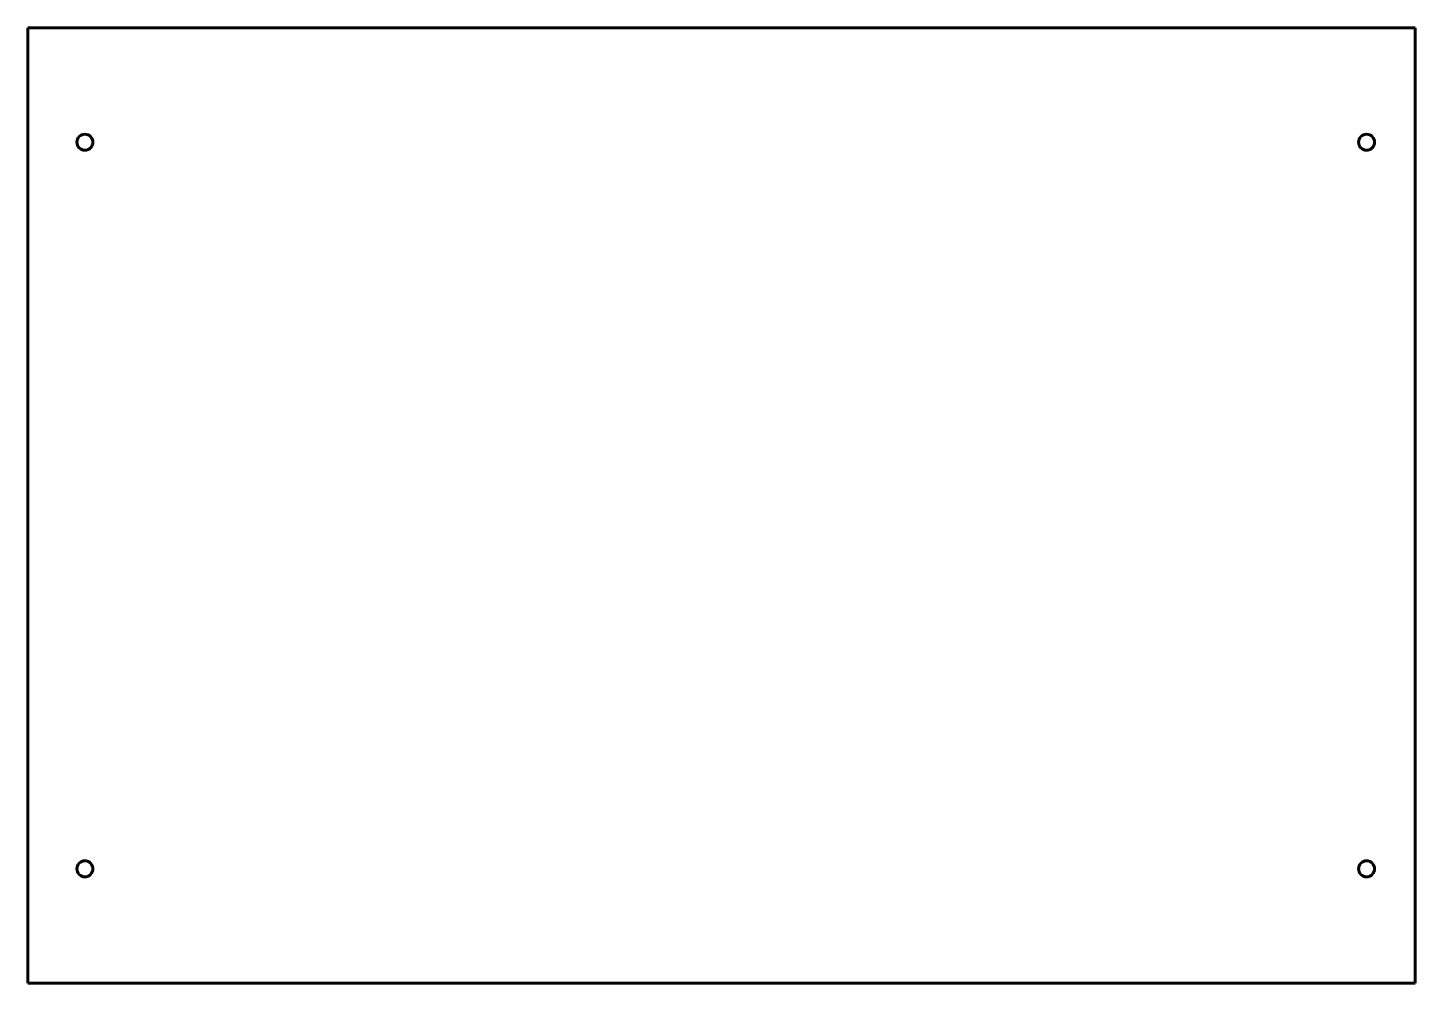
# Model space of a CAD drawing. Header units: millimetres. Extents: x -305 to 908, y 767 to 1602.
import ezdxf

# ---------------------------------------------------------------- set-up
doc = ezdxf.new("R2010")
doc.units = ezdxf.units.MM
doc.linetypes.add('K5LT_BASIC', pattern=[0])
doc.layers.add('Системный слой', color=7, linetype='Continuous')

# ---------------------------------------------------------------- blocks, each defined once
blk = doc.blocks.new('U0')
at = {"layer": 'Системный слой', "color": 5, "linetype": 'K5LT_BASIC', "lineweight": 60, "true_color": 0x0000ff}
for p, q in [((-304.8, 1601.5), (907.7, 1601.5)), ((-304.8, 766.5), (-304.8, 1601.5)), ((907.7, 1601.5), (907.7, 766.5)), ((907.7, 766.5), (-304.8, 766.5))]:
    blk.add_line(p, q, dxfattribs=at)

msp = doc.modelspace()

# ---------------------------------------------------------------- linework, layer by layer
at = {"layer": 'Системный слой', "color": 5, "linetype": 'K5LT_BASIC', "lineweight": 60, "true_color": 0x0000ff}
for centre in [(-254.8, 1501.5), (865.2, 1501.5), (-254.8, 866.5), (865.2, 866.5)]:
    msp.add_circle(centre, 7, dxfattribs=at)

# ---------------------------------------------------------------- block references
at = {"layer": 'Системный слой'}
msp.add_blockref('U0', (0, 0), dxfattribs=at)

doc.saveas('drawing.dxf')
